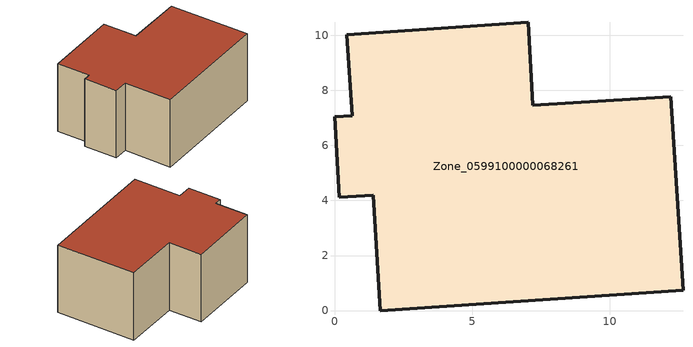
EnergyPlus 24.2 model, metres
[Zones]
Zone_0599100000068261
 floor ground (C_G): 1.41,4.19 0.17,4.11 0,7.05 0.64,7.08 0.45,10.02 7.04,10.47 7.21,7.47 12.21,7.77 12.67,0.73 1.66,0 z0
 wall outside (C_F): 12.67,0.73 12.21,7.77 7.21,7.47 7.04,10.47 0.45,10.02 0.64,7.08 0,7.05 0.17,4.11 1.41,4.19 1.66,0 12.67,0.73 z0:6.31
 roof outside (C_R): 1.41,4.19 1.66,0 12.67,0.73 12.21,7.77 7.21,7.47 7.04,10.47 0.45,10.02 0.64,7.08 0,7.05 0.17,4.11 z6.31
[BUILDING]
Pand.0599100000068261: North Axis=0; Terrain=City; Loads Convergence Tolerance Value=0.04; Temperature Convergence Tolerance Value=0.4; Solar Distribution=FullExterior; Maximum Number of Warmup Days=25; Minimum Number of Warmup Days=1
[Site:Location]
Rotterdam.The.Hague.AP_ZH_NLD Design_Conditions: Latitude=51.96; Longitude=4.45; Time Zone=1; Elevation=-4.5
[SITE:GROUNDTEMPERATURE:BUILDINGSURFACE]
18, 18, 18, 18, 18, 18, 18, 18, 18, 18, 18, 18
[MATERIAL] Thermal Absorptance=0.9; Solar Absorptance=0.7; Visible Absorptance=0.7
Name | Roughness | Thickness | Conductivity | Density | Specific Heat
G.TC.1946-1964 | MediumSmooth | 0.15 | 1 | 540 | 1210
F.TC.1946-1964 | Rough | 0.3 | 0.857143 | 1920 | 840
R.TC.1946-1964 | MediumRough | 0.2 | 0.235294 | 1500 | 1000
[CONSTRUCTION]
C_G: G.TC.1946-1964
C_F: F.TC.1946-1964
C_R: R.TC.1946-1964
[ZONE]
Zone_0599100000068261: Type=1; Multiplier=1; Ceiling Height=Autocalculate; Volume=Autocalculate; Floor Area=autocalculate; Part of Total Floor Area=Yes
[ZONEINFILTRATION:DESIGNFLOWRATE]
Infil_Zone_0599100000068261: Zone or ZoneList or Space or SpaceList=Zone_0599100000068261; Schedule=AlwaysOn; Design Flow Rate Calculation Method=Flow/Area; Flow Rate per Floor Area=0.003; Constant Term Coefficient=1; Temperature Term Coefficient=0; Velocity Term Coefficient=0; Velocity Squared Term Coefficient=0
[HVACTEMPLATE:ZONE:IDEALLOADSAIRSYSTEM]
Zone_0599100000068261: Maximum Heating Supply Air Temperature=50; Minimum Cooling Supply Air Temperature=13; Maximum Heating Supply Air Humidity Ratio=0.0156; Minimum Cooling Supply Air Humidity Ratio=0.0077; Heating Limit=NoLimit; Cooling Limit=NoLimit; Dehumidification Control Type=ConstantSensibleHeatRatio; Cooling Sensible Heat Ratio=0.7; Dehumidification Setpoint=60; Humidification Control Type=None; Humidification Setpoint=30; Outdoor Air Method=None; Outdoor Air Flow Rate per Person=0.00944; Outdoor Air Flow Rate per Zone Floor Area=0; Outdoor Air Flow Rate per Zone=0; Demand Controlled Ventilation Type=None; Outdoor Air Economizer Type=NoEconomizer; Heat Recovery Type=None; Sensible Heat Recovery Effectiveness=0.7; Latent Heat Recovery Effectiveness=0.65
[ZONECONTROL:THERMOSTAT]
ThermostatControl_Zone_0599100000068261: Zone or ZoneList=Zone_0599100000068261; Control Type Schedule=DualSetpointControlType; Control 1=Thermostat_Zone_0599100000068261; Temperature Difference Between Cutout And Setpoint=0
[THERMOSTATSETPOINT:DUALSETPOINT]
Thermostat_Zone_0599100000068261: Heating Setpoint Temperature Schedule=HeatingSetpoint_Zone_0599100000068261; Cooling Setpoint Temperature Schedule=CoolingSetpoint_Zone_0599100000068261
[SCHEDULE:COMPACT]
HeatingSetpoint_Zone_0599100000068261: Through: 12/31, For: AllDays, Until: 24:00, 21
CoolingSetpoint_Zone_0599100000068261: Through: 12/31, For: AllDays, Until: 24:00, 24
DualSetpointControlType: Through: 12/31, For: AllDays, Until: 24:00, 4
AlwaysOn: Through: 12/31, For: AllDays, Until: 24:00, 1
